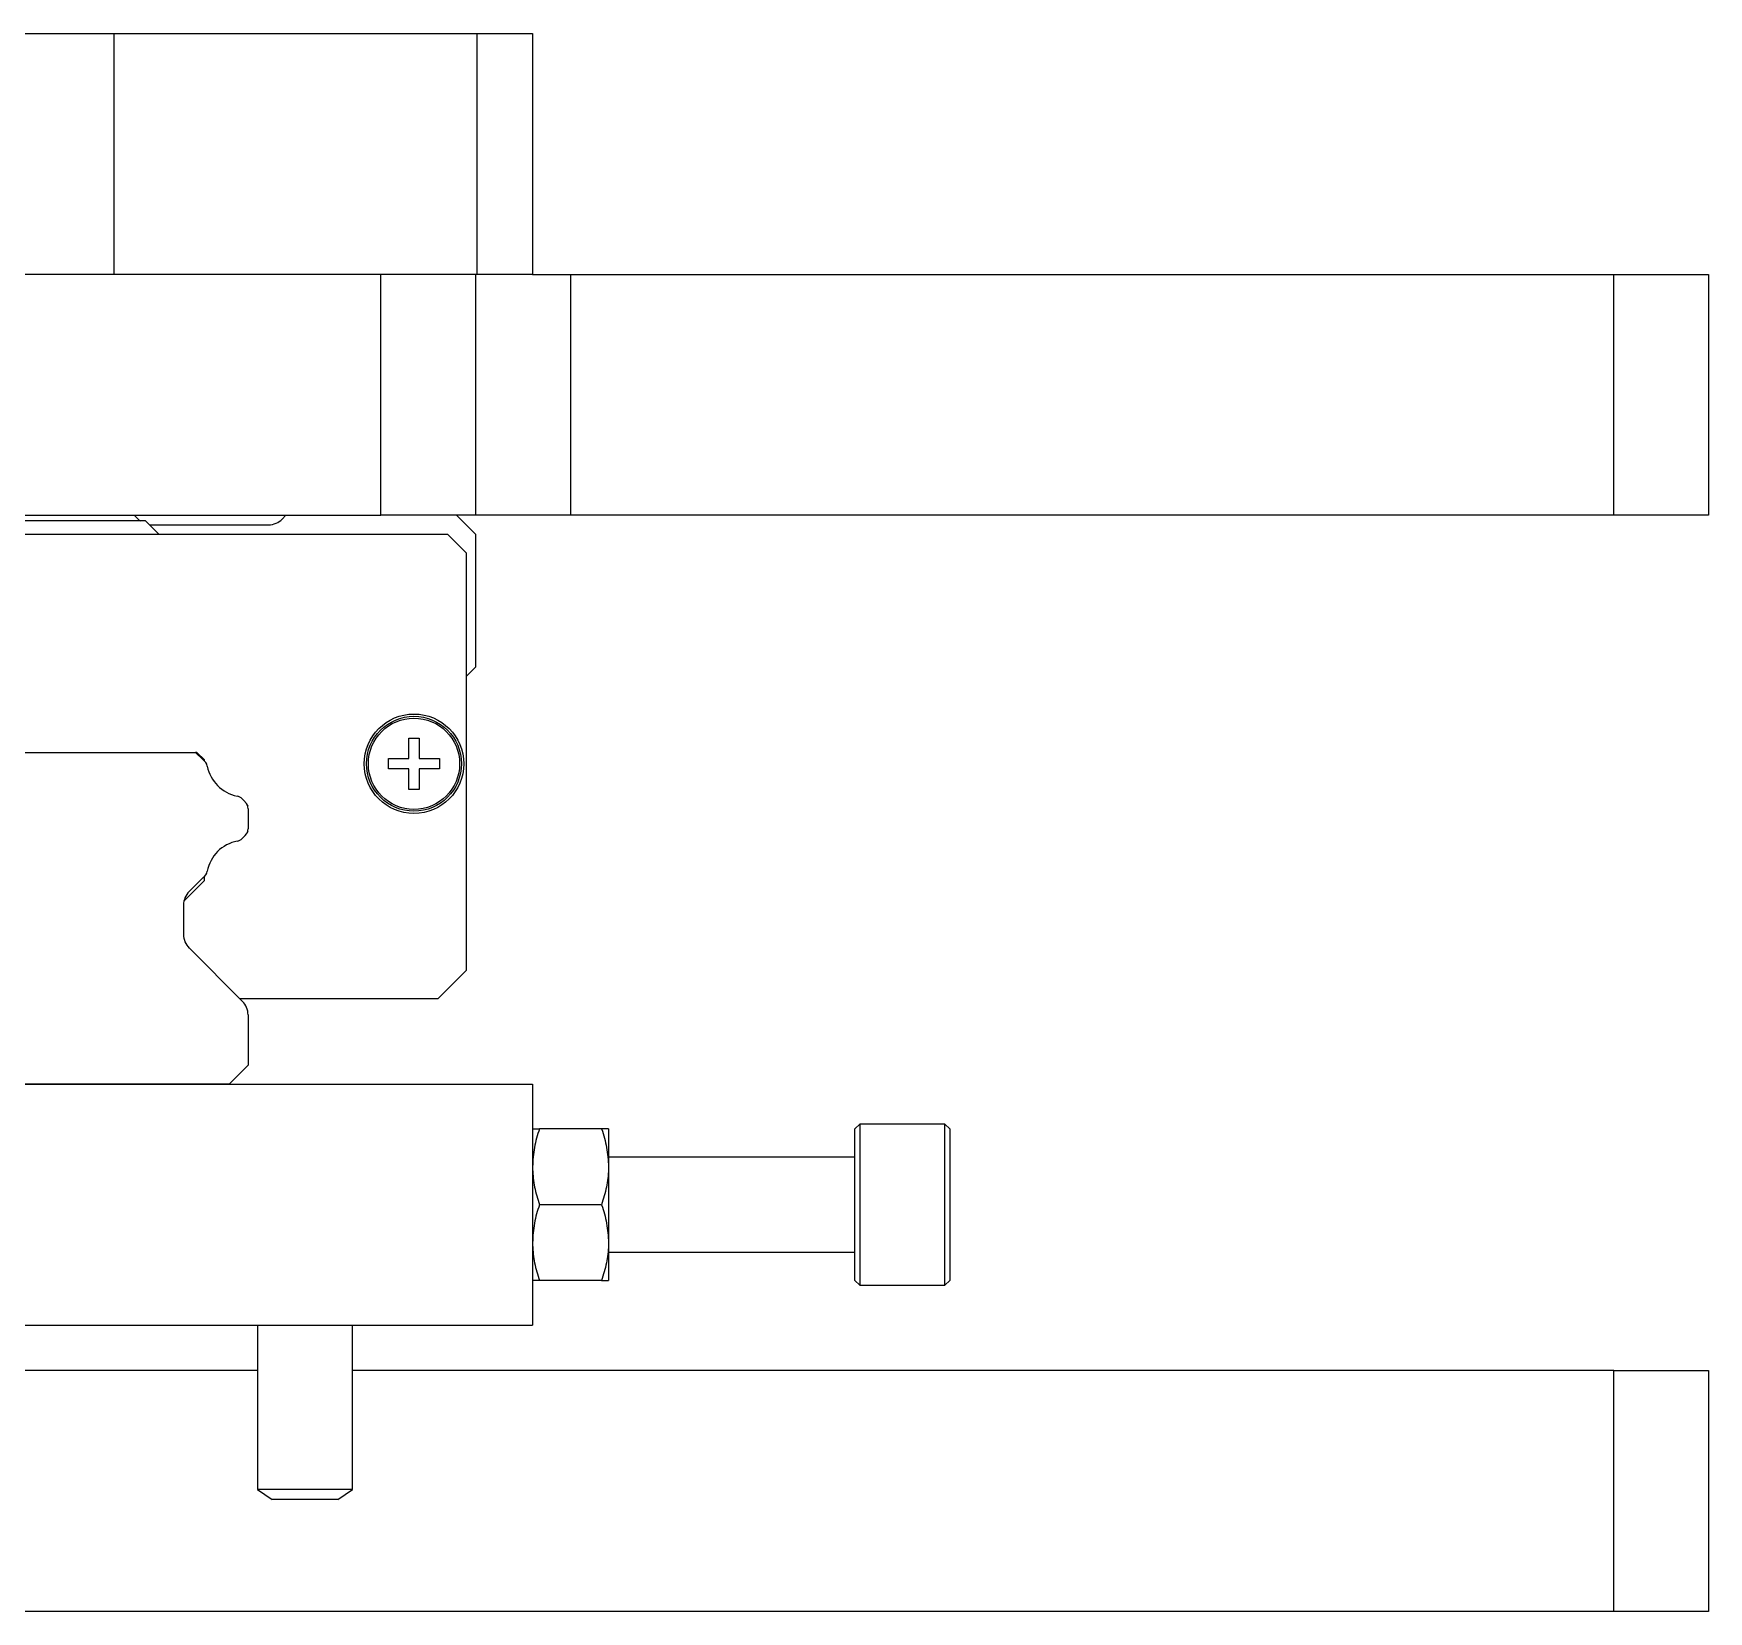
# Model space of a CAD drawing. Header units: millimetres. Extents: x 0 to 279, y 0 to 216.
# Drawn here: x 51.43 to 66.15, y 26.23 to 40.1 of the extents above; entities that cross this region are included whole.
import ezdxf

# ---------------------------------------------------------------- set-up
doc = ezdxf.new("R2010")
doc.units = ezdxf.units.MM

msp = doc.modelspace()

# ---------------------------------------------------------------- linework, layer by layer
at = {"color": 7, "linetype": 'Continuous', "lineweight": 25}
for p, q in [((50.957, 40.101), (52.135, 40.101)), ((52.135, 40.101), (52.135, 37.984)), ((52.135, 40.101), (55.326, 40.101)), ((55.326, 37.984), (55.326, 40.101)), ((55.326, 40.101), (55.814, 40.101)), ((55.814, 40.101), (55.814, 37.984)), ((52.135, 37.984), (50.957, 37.984)), ((55.326, 37.984), (52.135, 37.984)), ((54.481, 35.868), (54.481, 37.984)), ((55.314, 37.984), (55.314, 35.868)), ((55.814, 37.984), (55.326, 37.984)), ((55.814, 37.984), (56.147, 37.984)), ((56.147, 37.984), (56.147, 35.868)), ((56.147, 37.984), (65.314, 37.984)), ((65.314, 35.868), (65.314, 37.984)), ((65.314, 37.984), (66.147, 37.984)), ((66.147, 37.984), (66.147, 35.868)), ((48.814, 35.868), (54.481, 35.868)), ((52.414, 35.818), (50.881, 35.818)), ((52.314, 35.868), (52.347, 35.834)), ((52.531, 35.701), (52.414, 35.818)), ((52.466, 35.784), (53.495, 35.784)), ((53.614, 35.834), (53.647, 35.868)), ((55.314, 35.868), (54.481, 35.868)), ((55.147, 35.868), (55.314, 35.701)), ((56.147, 35.868), (55.314, 35.868)), ((65.314, 35.868), (56.147, 35.868)), ((66.147, 35.868), (65.314, 35.868)), ((48.228, 35.701), (55.067, 35.701)), ((55.067, 35.701), (55.231, 35.537)), ((55.314, 35.701), (55.314, 34.534)), ((55.231, 35.537), (55.231, 31.868)), ((55.314, 34.534), (55.231, 34.451)), ((50.441, 33.784), (52.853, 33.784)), ((52.853, 33.784), (52.919, 33.718)), ((52.864, 33.784), (52.853, 33.784)), ((52.931, 33.718), (52.864, 33.784)), ((52.931, 33.709), (52.931, 33.718)), ((53.262, 33.375), (53.29, 33.348)), ((53.314, 33.314), (53.308, 33.319)), ((53.314, 33.289), (53.314, 33.113)), ((53.29, 33.054), (53.262, 33.027)), ((53.308, 33.083), (53.314, 33.089)), ((52.919, 32.684), (52.796, 32.561)), ((52.931, 32.659), (52.931, 32.694)), ((52.752, 32.48), (52.931, 32.659)), ((52.747, 32.443), (52.747, 32.183)), ((52.796, 32.065), (53.265, 31.596)), ((55.231, 31.868), (54.981, 31.618)), ((54.981, 31.618), (53.243, 31.618)), ((53.314, 31.478), (53.314, 31.034)), ((53.314, 31.034), (53.147, 30.868)), ((47.981, 30.868), (55.814, 30.868)), ((53.147, 30.868), (50.147, 30.868)), ((55.814, 30.868), (55.814, 28.751)), ((56.421, 30.476), (55.874, 30.476)), ((56.481, 30.476), (56.481, 30.143)), ((58.69, 30.518), (58.647, 30.475)), ((58.647, 29.144), (58.647, 30.475)), ((59.438, 30.518), (58.69, 30.518)), ((58.69, 30.518), (58.69, 29.101)), ((59.481, 30.475), (59.438, 30.518)), ((59.438, 29.101), (59.438, 30.518)), ((59.481, 30.475), (59.481, 29.144)), ((58.647, 30.226), (56.481, 30.226)), ((56.481, 30.143), (56.481, 29.476)), ((56.421, 29.809), (55.874, 29.809)), ((56.481, 29.476), (56.481, 29.143)), ((56.481, 29.393), (58.647, 29.393)), ((58.647, 29.144), (58.69, 29.101)), ((59.438, 29.101), (59.481, 29.144)), ((56.421, 29.143), (55.874, 29.143)), ((58.69, 29.101), (59.438, 29.101)), ((29.814, 28.751), (55.814, 28.751)), ((53.397, 28.751), (53.397, 27.308)), ((54.231, 27.308), (54.231, 28.751)), ((53.397, 28.351), (50.814, 28.351)), ((65.314, 28.351), (54.231, 28.351)), ((65.314, 26.234), (65.314, 28.351)), ((65.314, 28.351), (66.147, 28.351)), ((66.147, 28.351), (66.147, 26.234)), ((53.397, 27.308), (53.526, 27.218)), ((54.134, 27.308), (53.397, 27.308)), ((54.102, 27.218), (54.231, 27.308)), ((54.231, 27.308), (54.134, 27.308)), ((54.035, 27.218), (53.526, 27.218)), ((54.102, 27.218), (54.035, 27.218)), ((65.314, 26.234), (50.814, 26.234)), ((66.147, 26.234), (65.314, 26.234))]:
    msp.add_line(p, q, dxfattribs=at)
at = {"color": 7, "linetype": 'Continuous', "lineweight": 25, "flags": 128}
for points in [[(52.347, 35.834), (52.359, 35.823), (52.366, 35.818)], [(52.446, 35.786), (52.45, 35.785), (52.466, 35.784)]]:
    msp.add_lwpolyline(points, dxfattribs=at)
at = {"color": 7, "linetype": 'Continuous', "lineweight": 25}
for radius in [0.437, 0.417, 0.401]:
    msp.add_circle((54.772, 33.684), radius, dxfattribs=at)
for centre, radius, start, end in [((53.495, 35.951), 0.167, 270, 315.573), ((52.873, 33.649), 0.0833, 9.2634, 56.2413), ((53.282, 33.727), 0.333, 191.1907, 258.8208), ((53.202, 33.318), 0.0833, 43.0831, 78.8208), ((53.231, 33.289), 0.0833, 360, 45), ((53.282, 32.677), 0.333, 100.9185, 169.0815), ((53.203, 33.086), 0.0833, 280.9185, 314.9995), ((53.231, 33.113), 0.0833, 315, 360), ((52.873, 32.753), 0.0833, 303.674, 351.0244), ((52.914, 32.443), 0.167, 135, 180), ((52.914, 32.183), 0.167, 180, 225), ((53.147, 31.478), 0.167, 360, 45)]:
    msp.add_arc(centre, radius, start, end, dxfattribs=at)
for points, knots in [([(54.726, 33.909), (54.741, 33.909), (54.772, 33.909), (54.803, 33.909), (54.819, 33.909)], [0, 0, 0, 0, 0.497807, 1, 1, 1, 1]), ([(54.726, 33.731), (54.726, 33.749), (54.726, 33.786), (54.726, 33.834), (54.726, 33.875), (54.726, 33.898), (54.726, 33.909)], [0, 0, 0, 0, 0.296243, 0.595532, 0.79729, 1, 1, 1, 1]), ([(54.819, 33.909), (54.819, 33.881), (54.819, 33.824), (54.819, 33.762), (54.819, 33.731)], [0, 0, 0, 0, 0.49277, 1, 1, 1, 1]), ([(54.547, 33.638), (54.547, 33.646), (54.547, 33.661), (54.547, 33.684), (54.547, 33.708), (54.547, 33.723), (54.547, 33.731)], [0, 0, 0, 0, 0.249726, 0.5, 0.749726, 1, 1, 1, 1]), ([(54.547, 33.731), (54.576, 33.731), (54.633, 33.731), (54.694, 33.731), (54.726, 33.731)], [0, 0, 0, 0, 0.49277, 1, 1, 1, 1]), ([(54.819, 33.731), (54.837, 33.731), (54.874, 33.731), (54.922, 33.731), (54.963, 33.731), (54.986, 33.731), (54.997, 33.731)], [0, 0, 0, 0, 0.296243, 0.595532, 0.79729, 1, 1, 1, 1]), ([(54.997, 33.731), (54.997, 33.723), (54.997, 33.708), (54.997, 33.684), (54.997, 33.661), (54.997, 33.646), (54.997, 33.638)], [0, 0, 0, 0, 0.249726, 0.5, 0.749726, 1, 1, 1, 1]), ([(54.726, 33.638), (54.707, 33.638), (54.671, 33.638), (54.623, 33.638), (54.582, 33.638), (54.559, 33.638), (54.547, 33.638)], [0, 0, 0, 0, 0.296243, 0.595532, 0.79729, 1, 1, 1, 1]), ([(54.726, 33.459), (54.726, 33.488), (54.726, 33.545), (54.726, 33.607), (54.726, 33.638)], [0, 0, 0, 0, 0.49277, 1, 1, 1, 1]), ([(54.819, 33.638), (54.819, 33.62), (54.819, 33.583), (54.819, 33.535), (54.819, 33.494), (54.819, 33.471), (54.819, 33.459)], [0, 0, 0, 0, 0.296243, 0.595532, 0.79729, 1, 1, 1, 1]), ([(54.997, 33.638), (54.969, 33.638), (54.912, 33.638), (54.85, 33.638), (54.819, 33.638)], [0, 0, 0, 0, 0.49277, 1, 1, 1, 1]), ([(54.819, 33.459), (54.803, 33.459), (54.772, 33.459), (54.741, 33.459), (54.726, 33.459)], [0, 0, 0, 0, 0.497807, 1, 1, 1, 1]), ([(55.874, 30.476), (55.857, 30.422), (55.823, 30.313), (55.817, 30.2), (55.814, 30.143)], [0, 0, 0, 0, 0.495458, 1, 1, 1, 1]), ([(55.814, 30.476), (55.815, 30.476), (55.818, 30.476), (55.849, 30.476), (55.874, 30.476)], [0, 0, 0, 0, 0.244366, 1, 1, 1, 1]), ([(56.421, 30.476), (56.438, 30.422), (56.471, 30.313), (56.478, 30.2), (56.481, 30.143)], [0, 0, 0, 0, 0.495458, 1, 1, 1, 1]), ([(56.481, 30.476), (56.48, 30.476), (56.477, 30.476), (56.445, 30.476), (56.421, 30.476)], [0, 0, 0, 0, 0.244366, 1, 1, 1, 1]), ([(55.814, 30.143), (55.814, 30.135), (55.815, 30.075), (55.828, 29.962), (55.858, 29.861), (55.874, 29.809)], [0, 0, 0, 0, 0.070047, 0.530762, 1, 1, 1, 1]), ([(56.481, 30.143), (56.481, 30.135), (56.48, 30.075), (56.467, 29.962), (56.437, 29.861), (56.421, 29.809)], [0, 0, 0, 0, 0.0700474, 0.5307624, 1, 1, 1, 1]), ([(55.874, 29.809), (55.857, 29.755), (55.823, 29.646), (55.817, 29.533), (55.814, 29.476)], [0, 0, 0, 0, 0.495458, 1, 1, 1, 1]), ([(56.421, 29.809), (56.438, 29.755), (56.471, 29.646), (56.478, 29.533), (56.481, 29.476)], [0, 0, 0, 0, 0.495458, 1, 1, 1, 1]), ([(55.814, 29.476), (55.814, 29.468), (55.815, 29.408), (55.828, 29.296), (55.858, 29.194), (55.874, 29.143)], [0, 0, 0, 0, 0.070047, 0.530762, 1, 1, 1, 1]), ([(56.481, 29.476), (56.481, 29.468), (56.48, 29.408), (56.467, 29.296), (56.437, 29.194), (56.421, 29.143)], [0, 0, 0, 0, 0.070047, 0.530762, 1, 1, 1, 1]), ([(55.874, 29.143), (55.849, 29.143), (55.818, 29.143), (55.815, 29.143), (55.814, 29.143)], [0, 0, 0, 0, 0.755634, 1, 1, 1, 1]), ([(56.421, 29.143), (56.445, 29.143), (56.477, 29.143), (56.48, 29.143), (56.481, 29.143)], [0, 0, 0, 0, 0.755634, 1, 1, 1, 1])]:
    msp.add_open_spline(points, degree=3, knots=knots, dxfattribs=at)

doc.saveas('drawing.dxf')
